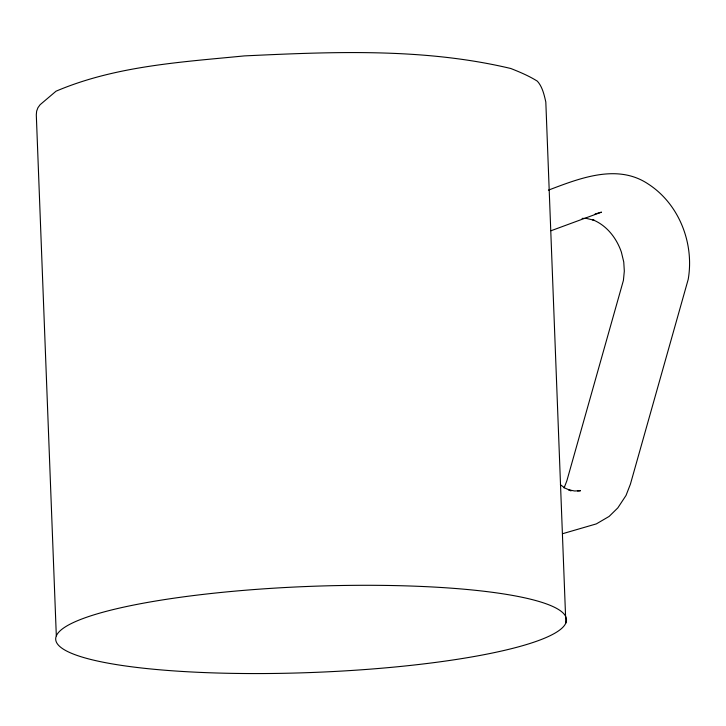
<?xml version="1.0" encoding="UTF-8"?>
<svg xmlns="http://www.w3.org/2000/svg" width="726" height="726" viewBox="0 0 726 726"><rect width="100%" height="100%" fill="white"/><g stroke="black" fill="none" stroke-linecap="round" stroke-linejoin="round"><path stroke-width="1.09" d="M564.084 487.954L566.852 480.83L623.416 280.381L624.324 271.088L623.752 261.986L621.392 252.158C616.61 238.164 606.718 225.332 592.706 219.751M548.393 190.148C579.566 178.342 617.345 163.214 648.318 184.086C679.218 204.097 694.428 243.519 688.203 279.374L630.413 484.16L626.03 495.441L617.817 507.901L609.132 516.422L596.345 523.891L562.704 533.674M550.998 230.75L601.473 212.155L595.084 213.989M577.497 490.93L580.491 490.731L574.638 490.994L568.739 489.832L571.171 490.83L565.146 488.162L560.372 484.732M582.089 218.381L586.463 218.408L594.122 220.268L592.534 219.606M565.835 623.026A255.606 43.07 -2.2 0 0 199.623 594.812A255.606 43.07 -2.2 0 0 167.77 670.452A255.606 43.07 -2.2 0 0 565.835 623.026L545.816 102.003C544.173 94.788 542.422 86.857 537.385 81.203C529.127 75.976 519.87 72.074 510.786 68.498C423.721 47.78 333.08 51.737 244.372 55.902C182.063 62.028 117.803 65.767 59.26 89.843L56.047 91.186L40.111 104.707L37.943 107.693L36.645 111.132L36.3 114.808L56.319 635.84"/></g></svg>
